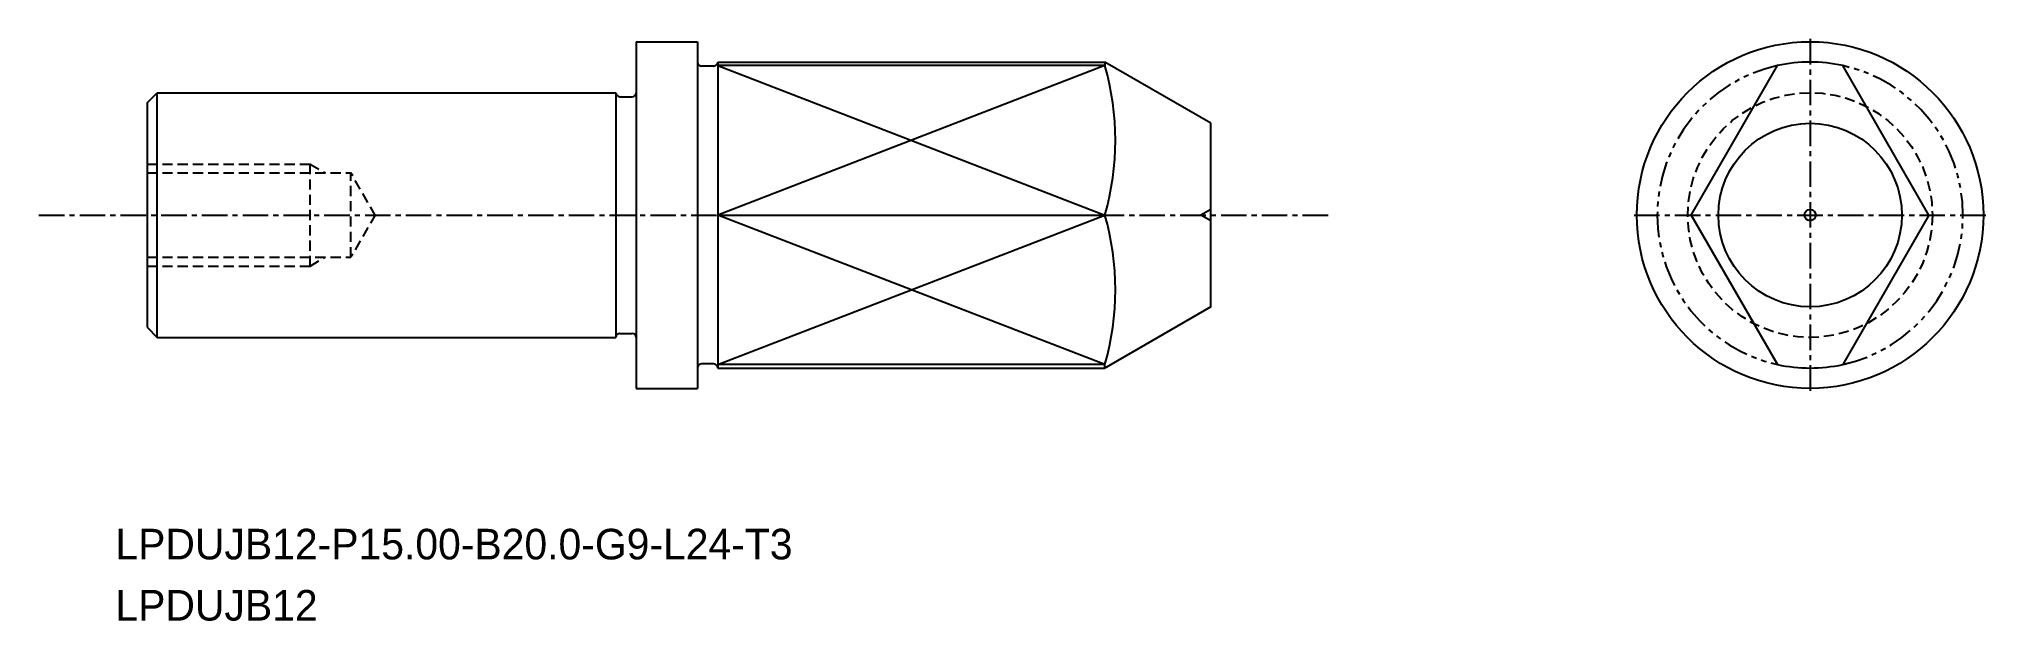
# Model space of a CAD drawing. Extents: x -1755.5 to -1659.9, y -798.6 to -770.1.
import ezdxf

# ---------------------------------------------------------------- set-up
doc = ezdxf.new("R2010")
doc.units = 0
for name, pattern in [('CENTER', [2, 1.25, -0.25, 0.25, -0.25]), ('DASHED', [0.75, 0.5, -0.25]), ('PHANTOM', [2.5, 1.25, -0.25, 0.25, -0.25, 0.25, -0.25])]:
    doc.linetypes.add(name, pattern=pattern)
doc.layers.get('0').update_dxf_attribs({"linetype": 'CONTINUOUS'})
doc.layers.add('CENTER', color=1, linetype='CENTER')

msp = doc.modelspace()

# ---------------------------------------------------------------- linework, layer by layer
at = {"color": 7, "linetype": 'CONTINUOUS'}
for p, q in [((-1726.176, -770.198), (-1723.176, -770.198)), ((-1726.176, -770.198), (-1726.176, -787.198)), ((-1722.376, -771.398), (-1722.976, -771.398)), ((-1722.176, -771.198), (-1722.176, -786.198)), ((-1722.176, -771.198), (-1703.176, -771.198)), ((-1674.408, -778.698), (-1670.178, -771.37)), ((-1662.747, -778.698), (-1666.978, -771.37)), ((-1750.176, -773.198), (-1749.676, -772.698)), ((-1749.676, -784.698), (-1749.676, -772.698)), ((-1749.676, -772.698), (-1727.176, -772.698)), ((-1727.176, -772.698), (-1727.176, -784.698)), ((-1726.976, -772.898), (-1726.376, -772.898)), ((-1750.176, -773.198), (-1750.176, -784.198)), ((-1722.176, -778.698), (-1703.176, -778.698)), ((-1674.408, -778.698), (-1670.178, -786.025)), ((-1662.747, -778.698), (-1666.978, -786.025)), ((-1750.176, -784.198), (-1749.676, -784.698)), ((-1749.676, -784.698), (-1727.176, -784.698)), ((-1726.976, -784.498), (-1726.376, -784.498)), ((-1722.376, -785.998), (-1722.976, -785.998)), ((-1722.176, -786.198), (-1703.176, -786.198)), ((-1726.176, -787.198), (-1723.176, -787.198))]:
    msp.add_line(p, q, dxfattribs=at)
at = {"linetype": 'CONTINUOUS'}
for p, q in [((-1723.176, -770.198), (-1723.176, -787.198)), ((-1703.176, -771.37), (-1722.176, -771.37)), ((-1697.979, -774.198), (-1703.176, -771.198)), ((-1703.176, -771.198), (-1703.176, -771.37)), ((-1697.979, -783.198), (-1697.979, -774.198)), ((-1697.979, -783.198), (-1703.176, -786.198)), ((-1703.176, -786.025), (-1722.176, -786.025)), ((-1703.176, -786.198), (-1703.176, -786.025))]:
    msp.add_line(p, q, dxfattribs=at)
at = {"color": 3, "linetype": 'CONTINUOUS'}
for p, q in [((-1703.176, -771.37), (-1722.176, -778.698)), ((-1722.176, -771.37), (-1703.176, -778.698)), ((-1722.176, -786.025), (-1703.176, -778.698)), ((-1703.176, -786.025), (-1722.176, -778.698))]:
    msp.add_line(p, q, dxfattribs=at)
at = {"color": 3, "linetype": 'DASHED'}
for p, q in [((-1750.176, -776.198), (-1742.176, -776.198)), ((-1750.176, -776.631), (-1740.176, -776.631)), ((-1742.176, -781.198), (-1742.176, -776.198)), ((-1742.176, -776.198), (-1741.426, -776.631)), ((-1740.176, -780.765), (-1740.176, -776.631)), ((-1738.963, -778.731), (-1740.176, -776.631)), ((-1738.963, -778.665), (-1740.176, -780.765)), ((-1750.176, -780.765), (-1740.176, -780.765)), ((-1750.176, -781.198), (-1742.176, -781.198)), ((-1742.176, -781.198), (-1741.426, -780.765))]:
    msp.add_line(p, q, dxfattribs=at)
at = {"color": 3}
for p in [(-1697.979, -778.421), (-1697.979, -778.974)]:
    msp.add_line(p, (-1698.468, -778.698), dxfattribs=at)
at = {"linetype": 'CONTINUOUS'}
for radius in [8.5, 4.5]:
    msp.add_circle((-1668.578, -778.698), radius, dxfattribs=at)
at = {"color": 3, "linetype": 'DASHED'}
msp.add_circle((-1668.578, -778.698), 6, dxfattribs=at)
msp.add_circle((-1668.578, -778.698), 0.276)
at = {"color": 7, "linetype": 'CONTINUOUS'}
for centre, start, end in [((-1722.976, -771.198), 180, 270), ((-1722.376, -771.198), 270, 0), ((-1726.976, -772.698), 180, 270), ((-1726.376, -772.698), 270, 0), ((-1726.976, -784.698), 90, 180), ((-1726.376, -784.698), 0, 90), ((-1722.976, -786.198), 90, 180), ((-1722.376, -786.198), 0, 90)]:
    msp.add_arc(centre, 0.2, start, end, dxfattribs=at)
at = {"linetype": 'CONTINUOUS'}
for centre, end in [((-1716.115, -775.034), 15.80904), ((-1716.115, -782.361), 15.80905)]:
    msp.add_arc(centre, 13.448, 344.19103, end, dxfattribs=at)
at = {"color": 3, "linetype": 'PHANTOM'}
for start, end in [(102.31777, 257.68223), (282.31777, 77.68223)]:
    msp.add_arc((-1668.578, -778.698), 7.5, start, end, dxfattribs=at)
for start, end in [(77.68223, 102.31777), (257.68223, 282.31777)]:
    msp.add_arc((-1668.578, -778.698), 7.5, start, end)
at = {"color": 7, "linetype": 'CONTINUOUS'}
msp.add_point((-1750.176, -778.698), dxfattribs=at)
at = {"layer": 'CENTER', "color": 1, "linetype": 'CENTER'}
for p, q in [((-1668.578, -770.065), (-1668.578, -787.33)), ((-1755.483, -778.698), (-1692.153, -778.698)), ((-1677.21, -778.698), (-1659.945, -778.698))]:
    msp.add_line(p, q, dxfattribs=at)

# ---------------------------------------------------------------- texts
for s, p in [('LPDUJB12-P15.00-B20.0-G9-L24-T3', (-1751.73, -795.58)), ('LPDUJB12', (-1751.73, -798.58))]:
    msp.add_text(s, height=1.5).set_placement(p)

doc.saveas('drawing.dxf')
